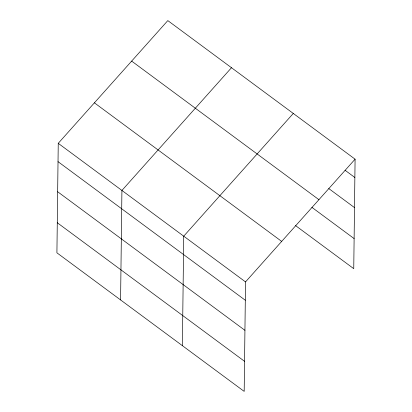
<?xml version="1.0" encoding="UTF-8"?>
<svg xmlns="http://www.w3.org/2000/svg" width="412" height="412" viewBox="0 0 412 412"><rect width="100%" height="100%" fill="white"/><g stroke="black" fill="none" stroke-linecap="round" stroke-linejoin="round"><path stroke-width="0.62" d="M58.246 143.33L56.913 252.824L244.187 391.4L245.526 281.906L355.087 159.176L167.813 20.6L58.246 143.33L245.526 281.906M120.582 299.936L121.921 190.447L231.487 67.717M182.387 345.668L183.726 236.179L293.287 113.449M355.087 159.176L353.753 268.67L295.553 225.606M345.081 170.269L354.866 177.51M328.745 188.542L354.5 207.597M131.655 61.1L318.934 199.681M311.889 207.339L354.119 238.589M94.405 102.83L281.679 241.406M58.025 161.664L245.3 300.24M57.654 191.745L244.934 330.321M57.278 222.738L244.553 361.319"/></g></svg>
